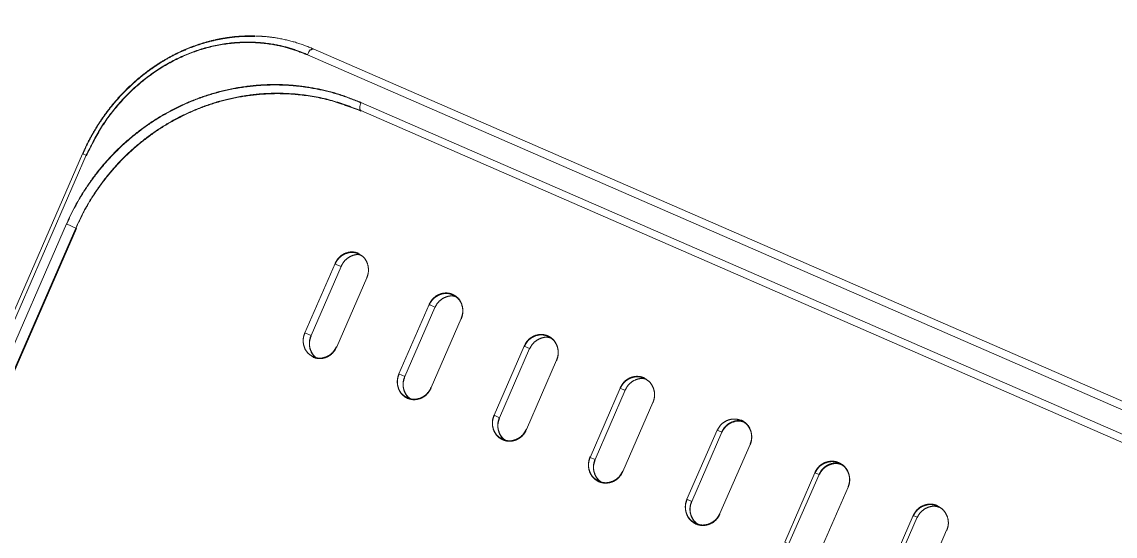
# Model space of a CAD drawing. Header units: millimetres. Extents: x -71377 to 516042, y -145869 to 441446.
# Drawn here: x 177429 to 177719.3, y 172401 to 172537.6 of the extents above; entities that cross this region are included whole.
import ezdxf

# ---------------------------------------------------------------- set-up
doc = ezdxf.new("R2010")
doc.units = ezdxf.units.MM
doc.header["$LTSCALE"] = 1000
doc.linetypes.add('IMPORT-DASHEDX2 _4_', pattern=[152.4, 101.6, -50.8])
for name, color, linetype, lineweight in [('05', 5, 'IMPORT-DASHEDX2 _4_', 5), ('06', 6, 'Continuous', 5), ('조경라인_dwg', 8, 'Continuous', 5)]:
    doc.layers.add(name, color=color, linetype=linetype, lineweight=lineweight)

# ---------------------------------------------------------------- blocks, each defined once
blk = doc.blocks.new('조경라인_dwg-6847807-지반층 배치도')
at = {"layer": '05'}
for p, q in [((177519.01, 172513.94), (177518.88, 172514.04)), ((177443.51, 172482.77), (177354.7, 172278.85)), ((177520.58, 172469.62), (177512.59, 172451.29)), ((177545.64, 172458.81), (177537.65, 172440.48)), ((177570.97, 172447.77), (177563, 172429.32)), ((177596.57, 172436.51), (177588.58, 172418.17)), ((177622.35, 172425.38), (177614.36, 172407.04)), ((177648.37, 172414.04), (177640.39, 172395.59)), ((177674.57, 172402.62), (177666.6, 172384.17))]:
    blk.add_line(p, q, dxfattribs=at)
at = {"layer": '05', "flags": 128}
for points in [[(178203.53, 172224.34), (177504.81, 172528.85), (177504.98, 172529.21), (177505.16, 172529.65), (177505.37, 172529.93), (177505.59, 172530.17), (177505.82, 172530.23), (177506.03, 172530.34), (177506.22, 172530.38), (177506.39, 172530.35)], [(177505.81, 172530.34), (177506.02, 172530.45), (177506.21, 172530.49), (177506.38, 172530.46), (178203.85, 172226.49)], [(178182.11, 172225.05), (177519, 172514.05), (177518.77, 172514.32), (177518.71, 172514.55), (177518.7, 172514.82), (177518.73, 172515.14), (177518.8, 172515.49)], [(177518.8, 172515.49), (177518.9, 172515.85), (177519.05, 172516.21)], [(178183.35, 172226.59), (177519.05, 172516.21), (178183.33, 172226.7)], [(177341.27, 172264.15), (177342.24, 172263.84), (177341.25, 172264.27), (177445.13, 172502.61), (177446.11, 172502.19), (177342.24, 172263.84)], [(177512.15, 172473.41), (177504.16, 172455.07), (177505.79, 172454.36), (177513.78, 172472.69), (177512.16, 172473.29)], [(177538.68, 172461.73), (177530.69, 172443.4), (177529.14, 172444.18), (177537.13, 172462.52), (177538.66, 172461.85)], [(177589.21, 172439.82), (177581.23, 172421.37), (177579.9, 172421.95), (177587.89, 172440.29), (177589.22, 172439.71)], [(177632.68, 172399.06), (177640.67, 172417.39), (177639.55, 172417.88), (177631.57, 172399.43), (177632.7, 172398.94)]]:
    blk.add_lwpolyline(points, dxfattribs=at)
for points in [[(177352.02, 172280.02), (177440.82, 172483.94), (177443.51, 172482.77), (177443.3, 172482.86), (177354.47, 172279.05), (177354.68, 172278.96)], [(177563.81, 172450.89), (177555.84, 172432.44), (177554.39, 172433.18), (177562.38, 172451.51)], [(177614.83, 172428.65), (177606.86, 172410.2), (177605.61, 172410.85), (177613.6, 172429.19)], [(177666.71, 172406.04), (177665.69, 172406.49), (177657.7, 172388.15), (177658.72, 172387.71)]]:
    blk.add_lwpolyline(points, close=True, dxfattribs=at)
at = {"layer": '05'}
for points, knots in [([(177490.88, 172533.88), (177489.85, 172533.89), (177487.6, 172533.91), (177484.13, 172533.58), (177480.5, 172532.95), (177476.9, 172532), (177473.37, 172530.76), (177469.93, 172529.23), (177466.61, 172527.41), (177463.41, 172525.33), (177460.34, 172522.98), (177457.41, 172520.37), (177454.66, 172517.54), (177452.12, 172514.52), (177449.82, 172511.32), (177447.77, 172507.96), (177446.2, 172505.05), (177445.43, 172503.22), (177445.16, 172502.6)], [0, 0, 0, 0, 0.0552986, 0.1201686, 0.1852482, 0.2504501, 0.3156416, 0.3807494, 0.4452767, 0.5099851, 0.575399, 0.6412161, 0.7070777, 0.7725793, 0.8374117, 0.9017972, 0.9669402, 1, 1, 1, 1]), ([(177490.89, 172533.76), (177489.86, 172533.77), (177487.62, 172533.8), (177484.15, 172533.46), (177480.52, 172532.83), (177476.92, 172531.89), (177473.39, 172530.65), (177469.95, 172529.11), (177466.63, 172527.3), (177463.43, 172525.21), (177460.36, 172522.86), (177457.43, 172520.26), (177454.68, 172517.43), (177452.14, 172514.4), (177449.84, 172511.21), (177447.78, 172507.85), (177446.22, 172504.94), (177445.44, 172503.1), (177445.18, 172502.48)], [0, 0, 0, 0, 0.0552986, 0.1201686, 0.1852482, 0.2504501, 0.3156416, 0.3807494, 0.4452767, 0.5099851, 0.575399, 0.6412161, 0.7070777, 0.7725793, 0.8374117, 0.9017972, 0.9669402, 1, 1, 1, 1]), ([(177504.8, 172528.97), (177503.3, 172529.56), (177500.31, 172530.74), (177494.77, 172531.99), (177488.24, 172532.48), (177480.8, 172531.68), (177473.52, 172529.53), (177466.59, 172526.13), (177460.2, 172521.55), (177454.53, 172515.93), (177449.68, 172509.46), (177447.3, 172504.61), (177446.11, 172502.19)], [0, 0, 0, 0, 0.070702, 0.141403, 0.24878, 0.356157, 0.463511, 0.570865, 0.678168, 0.785472, 0.892736, 1, 1, 1, 1]), ([(177504.81, 172528.85), (177503.32, 172529.44), (177500.32, 172530.62), (177494.79, 172531.87), (177488.25, 172532.36), (177480.82, 172531.56), (177473.54, 172529.41), (177466.6, 172526.02), (177460.21, 172521.43), (177454.55, 172515.82), (177449.69, 172509.35), (177447.32, 172504.5), (177446.13, 172502.07)], [0, 0, 0, 0, 0.070702, 0.141403, 0.24878, 0.356157, 0.463511, 0.570865, 0.678168, 0.785472, 0.892736, 1, 1, 1, 1]), ([(177491.02, 172533.82), (177491.66, 172533.81), (177493.6, 172533.79), (177497.16, 172533.3), (177501.7, 172532.31), (177504.81, 172531.08), (177506.38, 172530.46)], [0, 0, 0, 0, 0.12048, 0.365234, 0.680662, 1, 1, 1, 1]), ([(177440.82, 172483.94), (177441.73, 172485.85), (177443.53, 172489.68), (177446.93, 172495.02), (177450.79, 172500), (177455.11, 172504.51), (177459.81, 172508.53), (177464.93, 172512.1), (177470.43, 172515.14), (177476.25, 172517.6), (177482.38, 172519.45), (177488.77, 172520.64), (177495.34, 172521.1), (177501.7, 172520.83), (177507.76, 172519.89), (177513.53, 172518.42), (177517.21, 172516.95), (177519.05, 172516.21)], [0, 0, 0, 0, 0.063933, 0.128073, 0.192014, 0.255871, 0.31992, 0.383796, 0.45114, 0.518681, 0.586046, 0.658152, 0.73047, 0.80259, 0.868344, 0.934246, 1, 1, 1, 1]), ([(177440.84, 172483.83), (177441.74, 172485.74), (177443.55, 172489.56), (177446.95, 172494.91), (177450.81, 172499.88), (177455.13, 172504.39), (177459.83, 172508.42), (177464.94, 172511.99), (177470.44, 172515.02), (177476.27, 172517.48), (177482.4, 172519.34), (177488.79, 172520.52), (177495.36, 172520.98), (177501.71, 172520.72), (177507.78, 172519.78), (177513.54, 172518.31), (177517.22, 172516.84), (177519.06, 172516.1)], [0, 0, 0, 0, 0.063933, 0.128073, 0.192014, 0.255871, 0.31992, 0.383796, 0.45114, 0.518681, 0.586046, 0.658152, 0.73047, 0.80259, 0.868344, 0.934246, 1, 1, 1, 1]), ([(177519, 172514.05), (177516.31, 172515.08), (177510.92, 172517.14), (177503.14, 172518.47), (177496.02, 172518.78), (177489.65, 172518.33), (177483.46, 172517.18), (177477.53, 172515.38), (177471.89, 172512.99), (177466.57, 172510.06), (177461.62, 172506.6), (177457.08, 172502.71), (177452.91, 172498.35), (177449.19, 172493.55), (177445.91, 172488.4), (177444.17, 172484.71), (177443.3, 172482.86)], [0, 0, 0, 0, 0.09886, 0.19772, 0.269965, 0.342408, 0.414639, 0.482033, 0.549603, 0.616975, 0.680767, 0.744731, 0.808503, 0.872272, 0.936239, 1, 1, 1, 1]), ([(177519.01, 172513.94), (177516.32, 172514.97), (177510.94, 172517.03), (177503.15, 172518.36), (177496.04, 172518.67), (177489.67, 172518.21), (177483.48, 172517.07), (177477.54, 172515.26), (177471.9, 172512.88), (177466.58, 172509.94), (177461.64, 172506.49), (177457.1, 172502.6), (177452.93, 172498.24), (177449.21, 172493.44), (177445.92, 172488.28), (177444.18, 172484.59), (177443.31, 172482.75)], [0, 0, 0, 0, 0.09886, 0.19772, 0.269965, 0.342408, 0.414639, 0.482033, 0.549603, 0.616975, 0.680767, 0.744731, 0.808503, 0.872272, 0.936239, 1, 1, 1, 1]), ([(177512.15, 172473.41), (177512.42, 172473.9), (177512.96, 172474.89), (177514.28, 172475.95), (177515.8, 172476.52), (177517.22, 172476.55), (177518.03, 172476.27), (177518.35, 172476.16)], [0, 0, 0, 0, 0.214695, 0.429386, 0.644079, 0.858773, 1, 1, 1, 1]), ([(177512.16, 172473.29), (177512.44, 172473.79), (177512.98, 172474.78), (177514.3, 172475.83), (177515.82, 172476.41), (177517.24, 172476.44), (177518.05, 172476.15), (177518.37, 172476.04)], [0, 0, 0, 0, 0.214695, 0.429386, 0.644079, 0.858773, 1, 1, 1, 1]), ([(177518.37, 172476.04), (177518.82, 172475.78), (177519.72, 172475.27), (177520.64, 172473.93), (177521.08, 172472.35), (177521.03, 172470.84), (177520.71, 172469.97), (177520.58, 172469.62)], [0, 0, 0, 0, 0.214693, 0.429385, 0.644079, 0.858771, 1, 1, 1, 1]), ([(177519.1, 172475.65), (177518.9, 172475.71), (177518.19, 172475.9), (177516.89, 172475.66), (177515.44, 172474.92), (177514.37, 172473.85), (177513.95, 172473.02), (177513.78, 172472.69)], [0, 0, 0, 0, 0.1015394, 0.3471674, 0.5927957, 0.8384221, 1, 1, 1, 1]), ([(177537.13, 172462.52), (177537.4, 172463.01), (177537.94, 172464), (177539.27, 172465.06), (177540.8, 172465.62), (177542.24, 172465.65), (177543.05, 172465.36), (177543.38, 172465.25)], [0, 0, 0, 0, 0.214695, 0.429386, 0.644078, 0.858772, 1, 1, 1, 1]), ([(177537.15, 172462.4), (177537.42, 172462.9), (177537.96, 172463.89), (177539.29, 172464.94), (177540.82, 172465.51), (177542.26, 172465.54), (177543.07, 172465.25), (177543.39, 172465.13)], [0, 0, 0, 0, 0.214695, 0.429386, 0.644078, 0.858772, 1, 1, 1, 1]), ([(177544.1, 172464.66), (177543.87, 172464.72), (177543.14, 172464.93), (177541.81, 172464.69), (177540.34, 172463.96), (177539.27, 172462.89), (177538.85, 172462.06), (177538.68, 172461.73)], [0, 0, 0, 0, 0.110661, 0.353796, 0.59693, 0.840062, 1, 1, 1, 1]), ([(177543.38, 172465.25), (177543.83, 172464.99), (177544.75, 172464.47), (177545.68, 172463.13), (177546.13, 172461.54), (177546.08, 172460.03), (177545.76, 172459.16), (177545.64, 172458.81)], [0, 0, 0, 0, 0.214693, 0.429386, 0.644079, 0.858771, 1, 1, 1, 1]), ([(177543.39, 172465.13), (177543.85, 172464.88), (177544.76, 172464.36), (177545.69, 172463.01), (177546.15, 172461.43), (177546.1, 172459.92), (177545.78, 172459.04), (177545.65, 172458.69)], [0, 0, 0, 0, 0.214693, 0.429386, 0.644079, 0.858771, 1, 1, 1, 1]), ([(177506.36, 172448.66), (177505.91, 172448.91), (177505.01, 172449.43), (177504.1, 172450.77), (177503.65, 172452.34), (177503.71, 172453.85), (177504.03, 172454.72), (177504.16, 172455.07)], [0, 0, 0, 0, 0.214691, 0.429383, 0.644074, 0.858772, 1, 1, 1, 1]), ([(177505.79, 172454.36), (177505.61, 172453.82), (177505.26, 172452.75), (177505.38, 172451.06), (177506.01, 172449.58), (177506.71, 172448.69), (177507.19, 172448.42), (177507.22, 172448.4)], [0, 0, 0, 0, 0.2453428, 0.4906814, 0.736022, 0.9813643, 1, 1, 1, 1]), ([(177505.81, 172454.24), (177505.63, 172453.71), (177505.27, 172452.64), (177505.4, 172450.94), (177506.02, 172449.46), (177506.73, 172448.58), (177507.21, 172448.3), (177507.24, 172448.28)], [0, 0, 0, 0, 0.2453428, 0.4906814, 0.736022, 0.9813643, 1, 1, 1, 1]), ([(177562.38, 172451.51), (177562.65, 172452.01), (177563.19, 172453), (177564.53, 172454.05), (177566.07, 172454.61), (177567.52, 172454.63), (177568.34, 172454.34), (177568.67, 172454.23)], [0, 0, 0, 0, 0.214695, 0.429386, 0.644079, 0.858773, 1, 1, 1, 1]), ([(177562.39, 172451.4), (177562.67, 172451.89), (177563.21, 172452.88), (177564.55, 172453.93), (177566.09, 172454.5), (177567.54, 172454.52), (177568.36, 172454.23), (177568.69, 172454.11)], [0, 0, 0, 0, 0.214695, 0.429386, 0.644079, 0.858773, 1, 1, 1, 1]), ([(177569.35, 172453.67), (177569.09, 172453.74), (177568.34, 172453.96), (177566.97, 172453.73), (177565.5, 172453), (177564.42, 172451.93), (177564, 172451.1), (177563.83, 172450.77)], [0, 0, 0, 0, 0.119415, 0.360156, 0.600898, 0.841637, 1, 1, 1, 1]), ([(177568.67, 172454.23), (177569.13, 172453.97), (177570.05, 172453.44), (177571, 172452.09), (177571.46, 172450.5), (177571.42, 172448.99), (177571.1, 172448.12), (177570.97, 172447.77)], [0, 0, 0, 0, 0.214693, 0.429386, 0.64408, 0.858771, 1, 1, 1, 1]), ([(177568.69, 172454.11), (177569.15, 172453.85), (177570.07, 172453.33), (177571.01, 172451.98), (177571.48, 172450.39), (177571.43, 172448.88), (177571.12, 172448), (177570.99, 172447.65)], [0, 0, 0, 0, 0.214693, 0.429386, 0.64408, 0.858771, 1, 1, 1, 1]), ([(177512.57, 172451.4), (177512.3, 172450.91), (177511.76, 172449.92), (177510.44, 172448.86), (177508.91, 172448.29), (177507.49, 172448.26), (177506.68, 172448.54), (177506.36, 172448.66)], [0, 0, 0, 0, 0.214695, 0.429387, 0.644079, 0.858773, 1, 1, 1, 1]), ([(177512.59, 172451.29), (177512.32, 172450.79), (177511.78, 172449.8), (177510.45, 172448.75), (177508.93, 172448.18), (177507.51, 172448.14), (177506.7, 172448.43), (177506.38, 172448.54)], [0, 0, 0, 0, 0.214695, 0.429387, 0.644079, 0.858773, 1, 1, 1, 1]), ([(177531.39, 172437.75), (177530.94, 172438.01), (177530.02, 172438.53), (177529.09, 172439.87), (177528.64, 172441.45), (177528.69, 172442.96), (177529.01, 172443.84), (177529.14, 172444.18)], [0, 0, 0, 0, 0.214691, 0.429382, 0.644075, 0.858772, 1, 1, 1, 1]), ([(177531.41, 172437.63), (177530.95, 172437.89), (177530.04, 172438.41), (177529.11, 172439.76), (177528.66, 172441.34), (177528.71, 172442.85), (177529.03, 172443.72), (177529.15, 172444.07)], [0, 0, 0, 0, 0.214691, 0.429382, 0.644075, 0.858772, 1, 1, 1, 1]), ([(177530.67, 172443.52), (177530.5, 172442.98), (177530.14, 172441.91), (177530.27, 172440.21), (177530.91, 172438.72), (177531.64, 172437.82), (177532.15, 172437.54), (177532.2, 172437.51)], [0, 0, 0, 0, 0.242875, 0.485745, 0.728616, 0.971492, 1, 1, 1, 1]), ([(177530.69, 172443.4), (177530.51, 172442.86), (177530.16, 172441.79), (177530.29, 172440.1), (177530.93, 172438.61), (177531.66, 172437.71), (177532.16, 172437.42), (177532.22, 172437.39)], [0, 0, 0, 0, 0.242875, 0.485745, 0.728616, 0.971492, 1, 1, 1, 1]), ([(177587.87, 172440.4), (177588.15, 172440.9), (177588.69, 172441.89), (177590.04, 172442.93), (177591.59, 172443.49), (177593.05, 172443.51), (177593.88, 172443.21), (177594.21, 172443.1)], [0, 0, 0, 0, 0.214695, 0.429387, 0.644079, 0.858773, 1, 1, 1, 1]), ([(177587.89, 172440.29), (177588.16, 172440.78), (177588.71, 172441.77), (177590.05, 172442.82), (177591.6, 172443.38), (177593.06, 172443.39), (177593.89, 172443.1), (177594.22, 172442.98)], [0, 0, 0, 0, 0.214695, 0.429387, 0.644079, 0.858773, 1, 1, 1, 1]), ([(177594.82, 172442.69), (177594.55, 172442.77), (177593.76, 172443), (177592.36, 172442.77), (177590.88, 172442.04), (177589.8, 172440.98), (177589.37, 172440.15), (177589.21, 172439.82)], [0, 0, 0, 0, 0.127836, 0.366275, 0.604714, 0.843151, 1, 1, 1, 1]), ([(177594.22, 172442.98), (177594.69, 172442.72), (177595.62, 172442.19), (177596.58, 172440.83), (177597.05, 172439.24), (177597.01, 172437.73), (177596.69, 172436.85), (177596.57, 172436.51)], [0, 0, 0, 0, 0.214694, 0.429386, 0.64408, 0.858771, 1, 1, 1, 1]), ([(177537.65, 172440.48), (177537.38, 172439.98), (177536.83, 172438.99), (177535.5, 172437.94), (177533.97, 172437.37), (177532.53, 172437.34), (177531.71, 172437.63), (177531.39, 172437.75)], [0, 0, 0, 0, 0.214695, 0.429387, 0.644078, 0.858773, 1, 1, 1, 1]), ([(177537.66, 172440.36), (177537.39, 172439.87), (177536.85, 172438.88), (177535.52, 172437.82), (177533.98, 172437.26), (177532.55, 172437.23), (177531.73, 172437.52), (177531.41, 172437.63)], [0, 0, 0, 0, 0.214695, 0.429387, 0.644078, 0.858773, 1, 1, 1, 1]), ([(177556.68, 172426.73), (177556.22, 172426.99), (177555.3, 172427.51), (177554.36, 172428.86), (177553.89, 172430.45), (177553.94, 172431.96), (177554.26, 172432.83), (177554.39, 172433.18)], [0, 0, 0, 0, 0.21469, 0.429382, 0.644075, 0.858772, 1, 1, 1, 1]), ([(177556.7, 172426.61), (177556.24, 172426.87), (177555.32, 172427.39), (177554.37, 172428.75), (177553.91, 172430.33), (177553.96, 172431.84), (177554.28, 172432.72), (177554.4, 172433.07)], [0, 0, 0, 0, 0.21469, 0.429382, 0.644075, 0.858772, 1, 1, 1, 1]), ([(177555.82, 172432.56), (177555.64, 172432.02), (177555.29, 172430.95), (177555.43, 172429.25), (177556.08, 172427.75), (177556.83, 172426.84), (177557.36, 172426.54), (177557.44, 172426.5)], [0, 0, 0, 0, 0.240506, 0.481008, 0.721511, 0.962016, 1, 1, 1, 1]), ([(177555.84, 172432.44), (177555.66, 172431.9), (177555.31, 172430.83), (177555.44, 172429.13), (177556.09, 172427.64), (177556.85, 172426.72), (177557.38, 172426.42), (177557.45, 172426.38)], [0, 0, 0, 0, 0.240506, 0.481008, 0.721511, 0.962016, 1, 1, 1, 1]), ([(177613.62, 172429.07), (177613.89, 172429.57), (177614.44, 172430.56), (177615.79, 172431.6), (177617.35, 172432.16), (177618.82, 172432.17), (177619.66, 172431.87), (177619.99, 172431.75)], [0, 0, 0, 0, 0.214695, 0.429386, 0.644079, 0.858773, 1, 1, 1, 1]), ([(177620.54, 172431.49), (177620.24, 172431.58), (177619.43, 172431.82), (177618, 172431.59), (177616.51, 172430.87), (177615.43, 172429.81), (177615, 172428.98), (177614.83, 172428.65)], [0, 0, 0, 0, 0.135951, 0.372171, 0.608392, 0.84461, 1, 1, 1, 1]), ([(177620.56, 172431.37), (177620.26, 172431.46), (177619.45, 172431.7), (177618.02, 172431.48), (177616.53, 172430.76), (177615.44, 172429.69), (177615.02, 172428.87), (177614.85, 172428.54)], [0, 0, 0, 0, 0.135951, 0.372171, 0.608392, 0.84461, 1, 1, 1, 1]), ([(177619.97, 172431.87), (177620.44, 172431.6), (177621.38, 172431.07), (177622.35, 172429.71), (177622.83, 172428.11), (177622.8, 172426.6), (177622.48, 172425.72), (177622.35, 172425.38)], [0, 0, 0, 0, 0.214694, 0.429386, 0.64408, 0.858771, 1, 1, 1, 1]), ([(177619.99, 172431.75), (177620.46, 172431.49), (177621.4, 172430.96), (177622.37, 172429.59), (177622.85, 172428), (177622.81, 172426.48), (177622.5, 172425.61), (177622.37, 172425.26)], [0, 0, 0, 0, 0.214694, 0.429386, 0.64408, 0.858771, 1, 1, 1, 1]), ([(177562.98, 172429.43), (177562.71, 172428.94), (177562.16, 172427.95), (177560.82, 172426.9), (177559.28, 172426.34), (177557.83, 172426.32), (177557.01, 172426.61), (177556.68, 172426.73)], [0, 0, 0, 0, 0.214695, 0.429386, 0.644079, 0.858773, 1, 1, 1, 1]), ([(177563, 172429.32), (177562.73, 172428.82), (177562.18, 172427.84), (177560.84, 172426.79), (177559.3, 172426.22), (177557.85, 172426.2), (177557.03, 172426.49), (177556.7, 172426.61)], [0, 0, 0, 0, 0.214695, 0.429386, 0.644079, 0.858773, 1, 1, 1, 1]), ([(177582.22, 172415.6), (177581.75, 172415.86), (177580.82, 172416.38), (177579.87, 172417.74), (177579.4, 172419.33), (177579.44, 172420.85), (177579.76, 172421.72), (177579.88, 172422.07)], [0, 0, 0, 0, 0.21469, 0.429383, 0.644074, 0.858772, 1, 1, 1, 1]), ([(177582.24, 172415.48), (177581.77, 172415.74), (177580.84, 172416.27), (177579.89, 172417.63), (177579.41, 172419.22), (177579.46, 172420.73), (177579.77, 172421.61), (177579.9, 172421.95)], [0, 0, 0, 0, 0.21469, 0.429383, 0.644074, 0.858772, 1, 1, 1, 1]), ([(177581.22, 172421.49), (177581.04, 172420.95), (177580.69, 172419.88), (177580.83, 172418.18), (177581.49, 172416.68), (177582.27, 172415.74), (177582.83, 172415.43), (177582.92, 172415.38)], [0, 0, 0, 0, 0.2382271, 0.4764499, 0.7146739, 0.9529002, 1, 1, 1, 1]), ([(177581.23, 172421.37), (177581.06, 172420.84), (177580.7, 172419.76), (177580.85, 172418.06), (177581.51, 172416.56), (177582.29, 172415.63), (177582.85, 172415.32), (177582.94, 172415.27)], [0, 0, 0, 0, 0.2382271, 0.4764499, 0.7146739, 0.9529002, 1, 1, 1, 1]), ([(177639.55, 172417.88), (177639.82, 172418.38), (177640.37, 172419.36), (177641.73, 172420.41), (177643.29, 172420.96), (177644.77, 172420.97), (177645.62, 172420.66), (177645.95, 172420.54)], [0, 0, 0, 0, 0.214695, 0.429387, 0.644079, 0.858773, 1, 1, 1, 1]), ([(177639.56, 172417.77), (177639.84, 172418.26), (177640.38, 172419.25), (177641.74, 172420.29), (177643.31, 172420.84), (177644.79, 172420.85), (177645.63, 172420.55), (177645.97, 172420.43)], [0, 0, 0, 0, 0.214695, 0.429387, 0.644079, 0.858773, 1, 1, 1, 1]), ([(177588.56, 172418.29), (177588.29, 172417.79), (177587.74, 172416.8), (177586.39, 172415.76), (177584.84, 172415.2), (177583.38, 172415.18), (177582.55, 172415.48), (177582.22, 172415.6)], [0, 0, 0, 0, 0.214695, 0.429386, 0.644078, 0.858773, 1, 1, 1, 1]), ([(177588.58, 172418.17), (177588.3, 172417.68), (177587.76, 172416.69), (177586.41, 172415.64), (177584.86, 172415.09), (177583.4, 172415.07), (177582.57, 172415.36), (177582.24, 172415.48)], [0, 0, 0, 0, 0.214695, 0.429386, 0.644078, 0.858773, 1, 1, 1, 1]), ([(177646.47, 172420.2), (177646.15, 172420.3), (177645.31, 172420.55), (177643.86, 172420.33), (177642.36, 172419.61), (177641.27, 172418.55), (177640.84, 172417.72), (177640.67, 172417.39)], [0, 0, 0, 0, 0.143789, 0.377866, 0.611944, 0.84602, 1, 1, 1, 1]), ([(177646.49, 172420.08), (177646.17, 172420.18), (177645.33, 172420.43), (177643.87, 172420.21), (177642.37, 172419.49), (177641.28, 172418.43), (177640.86, 172417.6), (177640.69, 172417.28)], [0, 0, 0, 0, 0.143789, 0.377866, 0.611944, 0.84602, 1, 1, 1, 1]), ([(177645.95, 172420.54), (177646.43, 172420.28), (177647.37, 172419.74), (177648.35, 172418.38), (177648.84, 172416.78), (177648.81, 172415.26), (177648.49, 172414.39), (177648.37, 172414.04)], [0, 0, 0, 0, 0.214693, 0.429386, 0.64408, 0.858771, 1, 1, 1, 1]), ([(177645.97, 172420.43), (177646.44, 172420.16), (177647.39, 172419.63), (177648.37, 172418.26), (177648.86, 172416.66), (177648.83, 172415.15), (177648.51, 172414.27), (177648.38, 172413.92)], [0, 0, 0, 0, 0.214693, 0.429386, 0.64408, 0.858771, 1, 1, 1, 1]), ([(177607.99, 172404.37), (177607.52, 172404.63), (177606.58, 172405.16), (177605.61, 172406.52), (177605.13, 172408.12), (177605.17, 172409.63), (177605.49, 172410.51), (177605.61, 172410.85)], [0, 0, 0, 0, 0.214691, 0.429382, 0.644075, 0.858772, 1, 1, 1, 1]), ([(177608, 172404.25), (177607.53, 172404.52), (177606.59, 172405.05), (177605.63, 172406.41), (177605.15, 172408), (177605.19, 172409.52), (177605.5, 172410.39), (177605.63, 172410.74)], [0, 0, 0, 0, 0.214691, 0.429382, 0.644075, 0.858772, 1, 1, 1, 1]), ([(177606.84, 172410.32), (177606.67, 172409.78), (177606.31, 172408.71), (177606.47, 172407), (177607.13, 172405.5), (177607.94, 172404.55), (177608.52, 172404.23), (177608.63, 172404.17)], [0, 0, 0, 0, 0.23603, 0.472056, 0.708082, 0.944111, 1, 1, 1, 1]), ([(177606.86, 172410.2), (177606.68, 172409.67), (177606.33, 172408.6), (177606.48, 172406.89), (177607.15, 172405.38), (177607.96, 172404.43), (177608.54, 172404.12), (177608.65, 172404.05)], [0, 0, 0, 0, 0.23603, 0.472056, 0.708082, 0.944111, 1, 1, 1, 1]), ([(177665.69, 172406.49), (177665.96, 172406.98), (177666.51, 172407.97), (177667.87, 172409.01), (177669.45, 172409.56), (177670.94, 172409.56), (177671.79, 172409.26), (177672.12, 172409.14)], [0, 0, 0, 0, 0.214695, 0.429386, 0.644079, 0.858773, 1, 1, 1, 1]), ([(177665.7, 172406.37), (177665.98, 172406.87), (177666.53, 172407.86), (177667.89, 172408.9), (177669.47, 172409.44), (177670.95, 172409.45), (177671.8, 172409.14), (177672.14, 172409.02)], [0, 0, 0, 0, 0.214695, 0.429386, 0.644079, 0.858773, 1, 1, 1, 1]), ([(177614.36, 172407.04), (177614.09, 172406.55), (177613.54, 172405.56), (177612.19, 172404.51), (177610.63, 172403.96), (177609.16, 172403.95), (177608.32, 172404.25), (177607.99, 172404.37)], [0, 0, 0, 0, 0.214695, 0.429387, 0.644079, 0.858773, 1, 1, 1, 1]), ([(177614.38, 172406.93), (177614.11, 172406.43), (177613.56, 172405.44), (177612.21, 172404.4), (177610.64, 172403.85), (177609.17, 172403.83), (177608.34, 172404.13), (177608, 172404.25)], [0, 0, 0, 0, 0.214695, 0.429387, 0.644079, 0.858773, 1, 1, 1, 1]), ([(177672.61, 172408.71), (177672.27, 172408.81), (177671.41, 172409.08), (177669.92, 172408.86), (177668.41, 172408.14), (177667.32, 172407.08), (177666.9, 172406.26), (177666.73, 172405.93)], [0, 0, 0, 0, 0.151374, 0.383378, 0.615382, 0.847384, 1, 1, 1, 1]), ([(177672.14, 172409.02), (177672.62, 172408.76), (177673.57, 172408.22), (177674.56, 172406.85), (177675.06, 172405.25), (177675.03, 172403.73), (177674.71, 172402.85), (177674.59, 172402.5)], [0, 0, 0, 0, 0.214693, 0.429386, 0.64408, 0.858771, 1, 1, 1, 1])]:
    blk.add_open_spline(points, degree=3, knots=knots, dxfattribs=at)
at = {"layer": '06'}
blk.add_arc((172981.49, 174827.57), 6800, 313.956972, 64.158974, dxfattribs=at)

msp = doc.modelspace()

# ---------------------------------------------------------------- block references
at = {"layer": '조경라인_dwg', "rotation": 8.537736462515947e-07}
msp.add_blockref('조경라인_dwg-6847807-지반층 배치도', (0, 0), dxfattribs=at)

doc.saveas('drawing.dxf')
